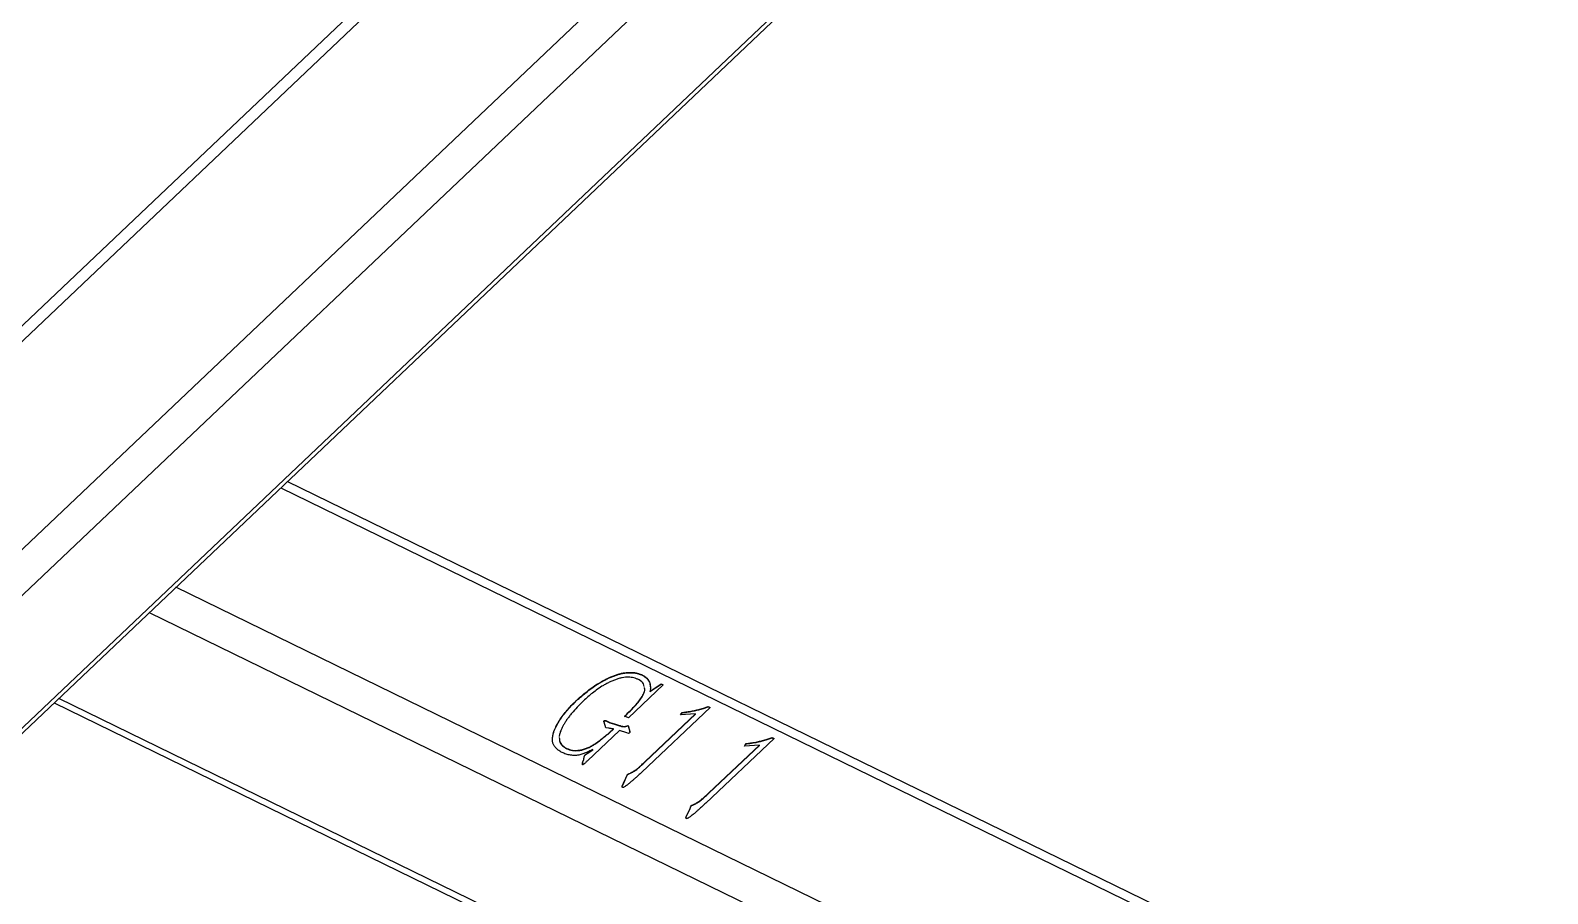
# Model space of a CAD drawing. Header units: millimetres. Extents: x 0 to 14850, y 0 to 10500.
# Drawn here: x 8664 to 10332, y 4866 to 5815 of the extents above; entities that cross this region are included whole.
import ezdxf

# ---------------------------------------------------------------- set-up
doc = ezdxf.new("R2010")
doc.units = ezdxf.units.MM
doc.header["$LTSCALE"] = 50

msp = doc.modelspace()

# ---------------------------------------------------------------- linework, layer by layer
for p, q in [((10760.6, 7486.7), (7631.6, 4520.2)), ((7649.7, 4520.4), (10778.7, 7486.8)), ((10937.9, 7409.2), (7809, 4442.7)), ((7835.8, 4417.4), (10959.7, 7379.2)), ((10961.5, 7235.3), (7937.2, 4368)), ((7941.2, 4366.1), (10958.3, 7226.5)), ((8939, 5312.1), (10543.6, 4529.6)), ((10555.6, 4534), (8946.1, 5318.9)), ((10428.3, 4420.2), (8823.6, 5202.7)), ((8794.4, 5175.1), (10408.8, 4387.8)), ((9336.4, 5106.1), (9336.4, 5106.4)), ((9277.8, 5089.7), (9277.8, 5090)), ((9359.4, 5095.6), (9321.2, 5059.3)), ((9344.7, 5088.4), (9357.1, 5096.7)), ((9344.7, 5088.1), (9357.1, 5096.4)), ((9345.4, 5091.3), (9344.7, 5088.4)), ((9344.7, 5088.1), (9344.7, 5088.4)), ((9345.2, 5092.4), (9345.4, 5091.5)), ((9357.1, 5096.7), (9359.4, 5095.6)), ((9357.1, 5096.4), (9357.1, 5096.7)), ((9357.1, 5096.4), (9359.2, 5095.4)), ((8689.8, 5075.9), (10304.3, 4288.6)), ((10309.3, 4293.4), (8694.9, 5080.7)), ((9403.6, 5070), (9409, 5071.8)), ((9403.6, 5069.7), (9409, 5071.5)), ((9409, 5071.8), (9411.2, 5070.8)), ((9409, 5071.5), (9409, 5071.8)), ((9409, 5071.5), (9411, 5070.6)), ((9296.2, 5048.2), (9294.4, 5054.4)), ((9296.2, 5056.3), (9300.9, 5054.1)), ((9296.2, 5056), (9296.2, 5056.3)), ((9296.2, 5056), (9300.9, 5053.7)), ((9321.2, 5059.3), (9317, 5061.2)), ((9411.2, 5070.8), (9336.1, 4999.8)), ((9339.6, 5011.3), (9395.1, 5063.6)), ((9339.6, 5011), (9395.1, 5063.3)), ((9378.6, 5062.5), (9380.2, 5065.2)), ((9395.1, 5063.6), (9378.6, 5062.5)), ((9378.8, 5062.5), (9380.2, 5064.9)), ((9380.2, 5064.9), (9380.2, 5065.2)), ((9395.1, 5063.3), (9395.1, 5063.6)), ((9403.6, 5069.7), (9403.6, 5070)), ((9311.3, 5045.5), (9276.2, 5012.2)), ((9299.4, 5047.9), (9296.2, 5048.2)), ((9300.3, 5043.2), (9304.8, 5047.1)), ((9300.3, 5042.9), (9304.8, 5046.8)), ((9300.3, 5042.9), (9300.3, 5043.2)), ((9300.9, 5054.1), (9305.7, 5052.7)), ((9300.9, 5053.7), (9300.9, 5054.1)), ((9300.9, 5053.7), (9305.7, 5052.4)), ((9304.8, 5046.8), (9304.8, 5047.1)), ((9305.7, 5052.7), (9311.4, 5050.9)), ((9305.7, 5052.4), (9305.7, 5052.7)), ((9305.7, 5052.4), (9311.5, 5050.6)), ((9319.6, 5042.7), (9311.3, 5045.5)), ((9311.5, 5050.6), (9311.4, 5050.9)), ((9318.2, 5050.1), (9320.8, 5050.8)), ((9318.2, 5049.8), (9320.8, 5050.5)), ((9318.2, 5049.8), (9318.2, 5050.1)), ((9321.1, 5042.2), (9319.6, 5042.7)), ((9320.8, 5050.8), (9322.8, 5044.4)), ((9320.8, 5050.5), (9320.8, 5050.8)), ((9320.8, 5050.5), (9322.8, 5044.1)), ((9322.8, 5044.1), (9322.8, 5044.4)), ((9473.7, 5035.8), (9479.2, 5037.6)), ((9479.2, 5037.6), (9481.3, 5036.6)), ((9479.2, 5037.3), (9479.2, 5037.6)), ((9252, 5026.1), (9252, 5026.4)), ((9275.9, 5020.3), (9282.1, 5024.5)), ((9275.9, 5020), (9282.1, 5024.2)), ((9282.1, 5024.2), (9282.1, 5024.5)), ((9481.3, 5036.6), (9406.2, 4965.6)), ((9409.7, 4977.1), (9465.2, 5029.4)), ((9409.8, 4976.8), (9465.2, 5029.1)), ((9448.7, 5028.3), (9450.4, 5031)), ((9465.2, 5029.4), (9448.7, 5028.3)), ((9448.9, 5028.3), (9450.4, 5030.7)), ((9450.4, 5030.7), (9450.4, 5031)), ((9465.2, 5029.1), (9465.2, 5029.4)), ((9473.7, 5035.5), (9479.2, 5037.3)), ((9473.7, 5035.5), (9473.7, 5035.8)), ((9479.2, 5037.3), (9481.1, 5036.4)), ((9271.2, 5011.4), (9272.1, 5013.6)), ((9271.2, 5011.1), (9272.1, 5013.3)), ((9271.2, 5011.1), (9271.2, 5011.4)), ((9272.1, 5013.6), (9272.7, 5016.8)), ((9272.1, 5013.3), (9272.7, 5016.4)), ((9272.1, 5013.3), (9272.1, 5013.6)), ((9272.7, 5016.4), (9272.7, 5016.8)), ((9273.9, 5019.2), (9275.9, 5020.3)), ((9273.9, 5018.9), (9275.9, 5020)), ((9273.9, 5018.9), (9273.9, 5019.2)), ((9275.9, 5020), (9275.9, 5020.3)), ((9339.6, 5011), (9339.6, 5011.3)), ((9315.6, 4987.4), (9318.5, 4993.2)), ((9315.6, 4987), (9318.5, 4992.9)), ((9318.5, 4992.9), (9318.5, 4993.2)), ((9314.7, 4985.1), (9315.6, 4987.4)), ((9314.7, 4984.8), (9315.6, 4987)), ((9314.7, 4984.8), (9314.7, 4985.1)), ((9315.6, 4987), (9315.6, 4987.4)), ((9409.8, 4976.8), (9409.7, 4977.1)), ((9385.7, 4953.1), (9388.6, 4959)), ((9385.7, 4952.8), (9388.6, 4958.7)), ((9388.6, 4958.7), (9388.6, 4959)), ((9384.8, 4950.9), (9385.7, 4953.1)), ((9384.8, 4950.6), (9385.7, 4952.8)), ((9384.8, 4950.6), (9384.8, 4950.9)), ((9385.7, 4952.8), (9385.7, 4953.1))]:
    msp.add_line(p, q)
for points, knots in [([(9277.8, 5090), (9279.8, 5091.5), (9283.9, 5094.4), (9289.5, 5098), (9294.3, 5100.7), (9298.1, 5102.6), (9302, 5104.4), (9305.9, 5105.9), (9309.8, 5107.2), (9313.6, 5108.3), (9317, 5108.9), (9320.3, 5109.2), (9323.2, 5109.2), (9325.7, 5109.2), (9327.9, 5109), (9330.3, 5108.5), (9333.2, 5107.7), (9335.3, 5106.9), (9336.4, 5106.4)], [0, 0, 0, 0, 0.126942, 0.261461, 0.330176, 0.398271, 0.466105, 0.533434, 0.597742, 0.655448, 0.707397, 0.75438, 0.796614, 0.833743, 0.865303, 0.893055, 0.945167, 1, 1, 1, 1]), ([(9277.8, 5089.7), (9279.8, 5091.2), (9283.9, 5094.1), (9289.5, 5097.7), (9294.3, 5100.4), (9298.1, 5102.3), (9302, 5104.1), (9306, 5105.6), (9309.9, 5106.9), (9313.6, 5107.9), (9317, 5108.6), (9320.3, 5108.9), (9323.2, 5108.9), (9325.7, 5108.9), (9327.9, 5108.7), (9330.3, 5108.2), (9333.2, 5107.4), (9335.3, 5106.6), (9336.4, 5106.1)], [0, 0, 0, 0, 0.126942, 0.261461, 0.330176, 0.398271, 0.466105, 0.533434, 0.597742, 0.655448, 0.707397, 0.75438, 0.796614, 0.833743, 0.865303, 0.893055, 0.945167, 1, 1, 1, 1]), ([(9336.4, 5106.4), (9337, 5106.1), (9338.2, 5105.5), (9339.8, 5104.4), (9341.2, 5103.2), (9342.7, 5101.6), (9344.2, 5099.2), (9344.9, 5096.7), (9345.2, 5094.7), (9345.4, 5093.3), (9345.5, 5092.2), (9345.4, 5091.6), (9345.4, 5091.3)], [0, 0, 0, 0, 0.09358, 0.182533, 0.269119, 0.35434, 0.528513, 0.71402, 0.806251, 0.883533, 0.948131, 1, 1, 1, 1]), ([(9336.4, 5106.1), (9338.1, 5105.1), (9341.7, 5103), (9344.7, 5098.3), (9345, 5095), (9345.1, 5093.2)], [0, 0, 0, 0, 0.3222119, 0.6446298, 1, 1, 1, 1]), ([(9250.3, 5020.4), (9249, 5021), (9246.4, 5022.1), (9243.1, 5024.5), (9240.6, 5027.1), (9239, 5029.4), (9238.2, 5031.4), (9237.8, 5033.1), (9237.6, 5034.9), (9237.7, 5036.8), (9237.9, 5038.9), (9238.4, 5041.2), (9239.1, 5043.7), (9240, 5046.3), (9241.2, 5049.1), (9242.6, 5052), (9244.3, 5054.9), (9246.9, 5058.9), (9250.3, 5063.6), (9254.7, 5069), (9259.6, 5074.1), (9265, 5079.3), (9271, 5084.7), (9275.5, 5088.2), (9277.8, 5090)], [0, 0, 0, 0, 0.040297, 0.08035, 0.119463, 0.157607, 0.177007, 0.197574, 0.220151, 0.244278, 0.270518, 0.29898, 0.330426, 0.364243, 0.400275, 0.437654, 0.47741, 0.518652, 0.599493, 0.673537, 0.746948, 0.826943, 0.911509, 1, 1, 1, 1]), ([(9237.8, 5035.5), (9237.8, 5036), (9237.5, 5039.8), (9240.1, 5046.9), (9245.7, 5057.4), (9254.1, 5068.3), (9265.1, 5079.5), (9273.5, 5086.3), (9277.8, 5089.7)], [0, 0, 0, 0, 0.022938, 0.185631, 0.348459, 0.565599, 0.782819, 1, 1, 1, 1]), ([(9333, 5101), (9332, 5101.4), (9330.3, 5102.3), (9327.3, 5103.2), (9324.3, 5103.8), (9321.1, 5104.1), (9317.8, 5104), (9314.3, 5103.4), (9310.5, 5102.5), (9306.7, 5101.2), (9302.9, 5099.7), (9299.1, 5097.9), (9295.5, 5096), (9291, 5093.3), (9285.9, 5089.9), (9280.4, 5085.6), (9275.4, 5081.3), (9272.3, 5078.3), (9270.7, 5076.9)], [0, 0, 0, 0, 0.04294, 0.083349, 0.123646, 0.163272, 0.204759, 0.249858, 0.29949, 0.354079, 0.41151, 0.468829, 0.525993, 0.583086, 0.69442, 0.798848, 0.899696, 1, 1, 1, 1]), ([(9317, 5061.2), (9320.2, 5064.3), (9326.6, 5070.4), (9333.6, 5078.5), (9337.8, 5085.4), (9339.5, 5089.7), (9338.9, 5092), (9338.7, 5092.5)], [0, 0, 0, 0, 0.319552, 0.639068, 0.798825, 0.958397, 1, 1, 1, 1]), ([(9317, 5060.9), (9320.2, 5063.9), (9326.6, 5070.1), (9333.6, 5078.2), (9337.8, 5085.1), (9339.5, 5089.4), (9338.9, 5091.7), (9338.7, 5092.2)], [0, 0, 0, 0, 0.319552, 0.639068, 0.798825, 0.958397, 1, 1, 1, 1]), ([(9338.5, 5093.6), (9338.4, 5094.6), (9338.1, 5097.5), (9335, 5099.6), (9333, 5101)], [0, 0, 0, 0, 0.346639, 1, 1, 1, 1]), ([(9270.7, 5076.9), (9268.7, 5074.9), (9264.6, 5070.8), (9259.9, 5065.5), (9256.3, 5061.1), (9253.8, 5057.8), (9251.8, 5054.7), (9250, 5051.7), (9248.5, 5048.9), (9247.3, 5046.4), (9246.3, 5044.1), (9245.7, 5042.1), (9245.3, 5040.4), (9245.1, 5039.4), (9245.1, 5039)], [0, 0, 0, 0, 0.1276935, 0.2644545, 0.3331167, 0.3981453, 0.4588563, 0.5160368, 0.5689362, 0.6168546, 0.6588818, 0.696223, 0.7298145, 0.75, 0.75, 0.75, 0.75]), ([(9294.4, 5054.4), (9294.3, 5054.7), (9294, 5055.2), (9294.1, 5056), (9294.7, 5056.2), (9295.1, 5056.4), (9295.6, 5056.4), (9296, 5056.4), (9296.2, 5056.3)], [0, 0, 0, 0, 0.347684, 0.526033, 0.647272, 0.746954, 0.855934, 1, 1, 1, 1]), ([(9294.1, 5055.3), (9294.1, 5055.3), (9294, 5055.4), (9294.1, 5055.7), (9294.6, 5055.9), (9295.1, 5056.1), (9295.7, 5056.1), (9296, 5056.1), (9296.2, 5056)], [0, 0, 0, 0, 0.005563, 0.187216, 0.38571, 0.59129, 0.796214, 1, 1, 1, 1]), ([(9380.2, 5065.2), (9381.7, 5065.4), (9384.4, 5065.7), (9388.1, 5066.3), (9391.2, 5066.8), (9394.7, 5067.6), (9398.7, 5068.6), (9401.9, 5069.5), (9403.6, 5070)], [0, 0, 0, 0, 0.179531, 0.336538, 0.468031, 0.576276, 0.779806, 1, 1, 1, 1]), ([(9380.2, 5064.9), (9381.7, 5065.1), (9384.4, 5065.4), (9388.1, 5066), (9391.2, 5066.5), (9394.7, 5067.3), (9398.7, 5068.3), (9401.9, 5069.2), (9403.6, 5069.7)], [0, 0, 0, 0, 0.179531, 0.336538, 0.468031, 0.576276, 0.779806, 1, 1, 1, 1]), ([(9245.2, 5037.9), (9245.2, 5036.7), (9245.2, 5034), (9247.1, 5029.8), (9250.4, 5027.5), (9252, 5026.4)], [0, 0, 0, 0, 0.275937, 0.63832, 1, 1, 1, 1]), ([(9245.2, 5037.6), (9245.2, 5036.4), (9245.2, 5033.7), (9247.1, 5029.4), (9250.4, 5027.2), (9252, 5026.1)], [0, 0, 0, 0, 0.275937, 0.63832, 1, 1, 1, 1]), ([(9252, 5026.4), (9252.9, 5026), (9254.7, 5025), (9257.9, 5024.1), (9261.3, 5023.5), (9265, 5023.5), (9269, 5024), (9273, 5025.1), (9277.1, 5026.6), (9280.9, 5028.6), (9284.6, 5030.8), (9288, 5033.3), (9291.2, 5035.7), (9294.2, 5038.1), (9297.3, 5040.6), (9299.3, 5042.3), (9300.3, 5043.2)], [0, 0, 0, 0, 0.055928, 0.112384, 0.170759, 0.230851, 0.295374, 0.367051, 0.443667, 0.523351, 0.605337, 0.687424, 0.766801, 0.841311, 0.916893, 1, 1, 1, 1]), ([(9252, 5026.1), (9252.9, 5025.7), (9254.7, 5024.7), (9257.9, 5023.8), (9261.3, 5023.2), (9265, 5023.2), (9269, 5023.7), (9273, 5024.8), (9277.1, 5026.3), (9280.9, 5028.3), (9284.6, 5030.5), (9288, 5033), (9291.2, 5035.4), (9294.2, 5037.8), (9297.3, 5040.2), (9299.3, 5042), (9300.3, 5042.9)], [0, 0, 0, 0, 0.055928, 0.112384, 0.170759, 0.230851, 0.295374, 0.367051, 0.443667, 0.523351, 0.605337, 0.687424, 0.766801, 0.841311, 0.916893, 1, 1, 1, 1]), ([(9304.8, 5047.1), (9304.1, 5047.2), (9303, 5047.4), (9301.4, 5047.6), (9300.3, 5047.8), (9299.6, 5047.9), (9299.4, 5047.9)], [0, 0, 0, 0, 0.362799, 0.652475, 0.863991, 1, 1, 1, 1]), ([(9311.4, 5050.9), (9311.8, 5050.8), (9312.9, 5050.4), (9314.7, 5050.1), (9316.6, 5049.8), (9317.7, 5050), (9318.2, 5050.1)], [0, 0, 0, 0, 0.191517, 0.498743, 0.8058, 1, 1, 1, 1]), ([(9311.5, 5050.6), (9311.9, 5050.5), (9312.9, 5050.1), (9314.7, 5049.8), (9316.6, 5049.5), (9317.7, 5049.7), (9318.2, 5049.8)], [0, 0, 0, 0, 0.191517, 0.498743, 0.8058, 1, 1, 1, 1]), ([(9322.8, 5044.4), (9322.8, 5044.1), (9322.9, 5043.5), (9322.4, 5042.8), (9321.8, 5042.3), (9321.3, 5042.2), (9321.1, 5042.2)], [0, 0, 0, 0, 0.316288, 0.601624, 0.845531, 1, 1, 1, 1]), ([(9282.1, 5024.5), (9281.5, 5024.2), (9279.9, 5023.5), (9277.3, 5022.2), (9273.9, 5020.7), (9270.7, 5019.5), (9267.7, 5018.6), (9265.3, 5018.2), (9262.8, 5018), (9260.1, 5018.1), (9257.5, 5018.3), (9255, 5018.8), (9252.5, 5019.5), (9251.1, 5020.1), (9250.3, 5020.4)], [0, 0, 0, 0, 0.066569, 0.160877, 0.276929, 0.408906, 0.478612, 0.549607, 0.62194, 0.698408, 0.775595, 0.849575, 0.925117, 1, 1, 1, 1]), ([(9450.4, 5031), (9451.8, 5031.2), (9454.5, 5031.5), (9458.2, 5032.1), (9461.4, 5032.6), (9464.8, 5033.4), (9468.9, 5034.4), (9472.1, 5035.3), (9473.7, 5035.8)], [0, 0, 0, 0, 0.179531, 0.336538, 0.468031, 0.576276, 0.779806, 1, 1, 1, 1]), ([(9450.4, 5030.7), (9451.8, 5030.9), (9454.5, 5031.2), (9458.2, 5031.8), (9461.4, 5032.3), (9464.8, 5033), (9468.9, 5034.1), (9472.1, 5035), (9473.7, 5035.5)], [0, 0, 0, 0, 0.179531, 0.336538, 0.468031, 0.576276, 0.779806, 1, 1, 1, 1]), ([(9276.2, 5012.2), (9275.8, 5011.8), (9275.1, 5011.1), (9274, 5010.1), (9273.1, 5009.3), (9272.3, 5008.6), (9271.7, 5008.1), (9271.3, 5007.9), (9271, 5007.6), (9270.5, 5007.7), (9270.9, 5008.6), (9270.7, 5009.5), (9270.9, 5010.5), (9271.2, 5011.2), (9271.2, 5011.4)], [0, 0, 0, 0, 0.146407, 0.275169, 0.381218, 0.46708, 0.532905, 0.57648, 0.602834, 0.610817, 0.677075, 0.800996, 0.923103, 1, 1, 1, 1]), ([(9270.8, 5008.1), (9270.8, 5008.3), (9270.9, 5009.3), (9271.1, 5010.3), (9271.2, 5011.1)], [0, 0, 0, 0, 0.213532, 1, 1, 1, 1]), ([(9272.7, 5016.8), (9272.8, 5017.2), (9273, 5018.1), (9273.6, 5018.9), (9273.9, 5019.2)], [0, 0, 0, 0, 0.563116, 1, 1, 1, 1]), ([(9272.7, 5016.4), (9272.8, 5016.9), (9273, 5017.8), (9273.6, 5018.6), (9273.9, 5018.9)], [0, 0, 0, 0, 0.563116, 1, 1, 1, 1]), ([(9318.5, 4993.2), (9318.7, 4993.8), (9319.1, 4994.8), (9319.7, 4996.1), (9320, 4996.9), (9320.5, 4997.5), (9321.5, 4997.8), (9322.6, 4998.4), (9324.2, 4999.1), (9325.9, 5000.1), (9327.7, 5001.1), (9329.5, 5002.3), (9331.3, 5003.8), (9333, 5005.2), (9334.5, 5006.5), (9336, 5007.9), (9337.7, 5009.5), (9338.9, 5010.6), (9339.6, 5011.3)], [0, 0, 0, 0, 0.076273, 0.131881, 0.169534, 0.187149, 0.215002, 0.258839, 0.314447, 0.378955, 0.447958, 0.518366, 0.596387, 0.689627, 0.746557, 0.817938, 0.901731, 1, 1, 1, 1]), ([(9318.5, 4992.9), (9318.7, 4993.5), (9319.1, 4994.5), (9319.7, 4995.8), (9320.1, 4996.6), (9320.5, 4997.2), (9321.5, 4997.5), (9322.6, 4998.1), (9324.2, 4998.8), (9325.9, 4999.8), (9327.7, 5000.8), (9329.5, 5002), (9331.3, 5003.4), (9333, 5004.9), (9334.5, 5006.2), (9336, 5007.6), (9337.7, 5009.2), (9338.9, 5010.3), (9339.6, 5011)], [0, 0, 0, 0, 0.076273, 0.131881, 0.169534, 0.187149, 0.215002, 0.258839, 0.314447, 0.378955, 0.447958, 0.518366, 0.596387, 0.689627, 0.746557, 0.817938, 0.901731, 1, 1, 1, 1]), ([(9336.1, 4999.8), (9335.4, 4999.2), (9334, 4998), (9332.2, 4996.2), (9330.4, 4994.7), (9328.9, 4993.3), (9327.5, 4992), (9326.3, 4991), (9325.3, 4990), (9323.6, 4988.6), (9321.3, 4986.7), (9318.8, 4984.8), (9316.9, 4983.5), (9315.9, 4983), (9315, 4982.6), (9314.6, 4982.9), (9314.5, 4983)], [0, 0, 0, 0, 0.103599, 0.19864, 0.284091, 0.36098, 0.429353, 0.488121, 0.538319, 0.580018, 0.724491, 0.862106, 0.919509, 0.96003, 0.982882, 1, 1, 1, 1]), ([(9314.5, 4983), (9314.5, 4983), (9314.4, 4983.2), (9314.3, 4983.6), (9314.2, 4984.3), (9314.5, 4984.8), (9314.7, 4985.1)], [0, 0, 0, 0, 0.055423, 0.244187, 0.536828, 1, 1, 1, 1]), ([(9314.4, 4983.6), (9314.3, 4983.7), (9314.2, 4984.1), (9314.5, 4984.5), (9314.7, 4984.8)], [0, 0, 0, 0, 0.256342, 1, 1, 1, 1]), ([(9388.6, 4959), (9388.8, 4959.6), (9389.2, 4960.6), (9389.8, 4961.9), (9390.2, 4962.7), (9390.7, 4963.3), (9391.7, 4963.6), (9392.8, 4964.2), (9394.4, 4964.9), (9396.1, 4965.9), (9397.8, 4966.9), (9399.6, 4968.1), (9401.5, 4969.5), (9403.1, 4970.9), (9404.7, 4972.3), (9406.1, 4973.7), (9407.9, 4975.3), (9409.1, 4976.4), (9409.7, 4977.1)], [0, 0, 0, 0, 0.076273, 0.131881, 0.169534, 0.187149, 0.215002, 0.258839, 0.314447, 0.378955, 0.447958, 0.518366, 0.596387, 0.689627, 0.746557, 0.817938, 0.901731, 1, 1, 1, 1]), ([(9388.6, 4958.7), (9388.8, 4959.3), (9389.2, 4960.3), (9389.8, 4961.6), (9390.2, 4962.4), (9390.7, 4963), (9391.7, 4963.3), (9392.8, 4963.9), (9394.4, 4964.6), (9396.1, 4965.6), (9397.8, 4966.6), (9399.6, 4967.8), (9401.5, 4969.2), (9403.1, 4970.6), (9404.7, 4972), (9406.1, 4973.4), (9407.9, 4975), (9409.1, 4976.1), (9409.8, 4976.8)], [0, 0, 0, 0, 0.076273, 0.131881, 0.169534, 0.187149, 0.215002, 0.258839, 0.314447, 0.378955, 0.447958, 0.518366, 0.596387, 0.689627, 0.746557, 0.817938, 0.901731, 1, 1, 1, 1]), ([(9406.2, 4965.6), (9405.5, 4965), (9404.2, 4963.8), (9402.3, 4962), (9400.5, 4960.5), (9399, 4959.1), (9397.6, 4957.8), (9396.4, 4956.8), (9395.4, 4955.8), (9393.8, 4954.4), (9391.5, 4952.5), (9388.9, 4950.6), (9387.1, 4949.3), (9386.1, 4948.8), (9385.1, 4948.4), (9384.8, 4948.7), (9384.7, 4948.8)], [0, 0, 0, 0, 0.103599, 0.19864, 0.284091, 0.36098, 0.429353, 0.488121, 0.538319, 0.580018, 0.724491, 0.862106, 0.919509, 0.96003, 0.982882, 1, 1, 1, 1]), ([(9384.7, 4948.8), (9384.6, 4948.8), (9384.6, 4949), (9384.4, 4949.4), (9384.4, 4950.1), (9384.7, 4950.6), (9384.8, 4950.9)], [0, 0, 0, 0, 0.055423, 0.244187, 0.536828, 1, 1, 1, 1]), ([(9384.5, 4949.4), (9384.5, 4949.5), (9384.4, 4949.9), (9384.6, 4950.3), (9384.8, 4950.6)], [0, 0, 0, 0, 0.2563416, 1, 1, 1, 1])]:
    msp.add_open_spline(points, degree=3, knots=knots)

doc.saveas('drawing.dxf')
